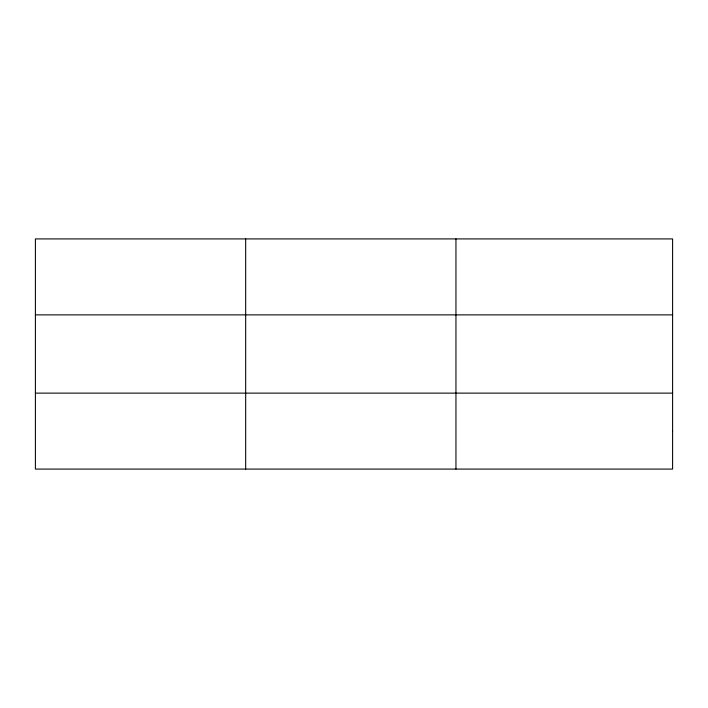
<?xml version="1.0" encoding="UTF-8"?>
<svg xmlns="http://www.w3.org/2000/svg" width="708" height="708" viewBox="0 0 708 708"><rect width="100%" height="100%" fill="white"/><g stroke="black" fill="none" stroke-linecap="round" stroke-linejoin="round"><path stroke-width="1.06" d="M245.676 469.085L245.676 238.915M455.952 469.085L455.952 238.915M35.4 314.874L672.6 314.874M35.4 393.126L672.6 393.126M672.6 431.11L672.6 469.085L35.4 469.085L35.4 238.915L672.6 238.915L672.6 431.11"/></g></svg>
